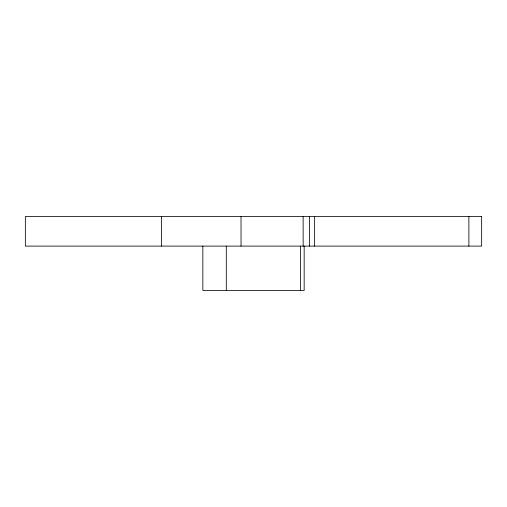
<?xml version="1.0" encoding="UTF-8"?>
<svg xmlns="http://www.w3.org/2000/svg" width="507" height="507" viewBox="0 0 507 507"><rect width="100%" height="100%" fill="white"/><g stroke="black" fill="none" stroke-linecap="round" stroke-linejoin="round"><path stroke-width="0.76" d="M468.88 216.514L468.88 246.104M314.632 216.514L314.632 246.104M309.6 216.514L309.6 246.104M304.156 246.104L304.156 290.486L202.844 290.486L202.844 246.104M303.142 216.514L303.142 246.104M300.588 246.104L300.588 290.486M241.034 216.514L241.034 246.104M226.299 246.104L226.299 290.486M161.537 216.514L161.537 246.104M481.65 216.514L25.35 216.514L25.35 246.104L481.65 246.104L481.65 216.514"/></g></svg>
